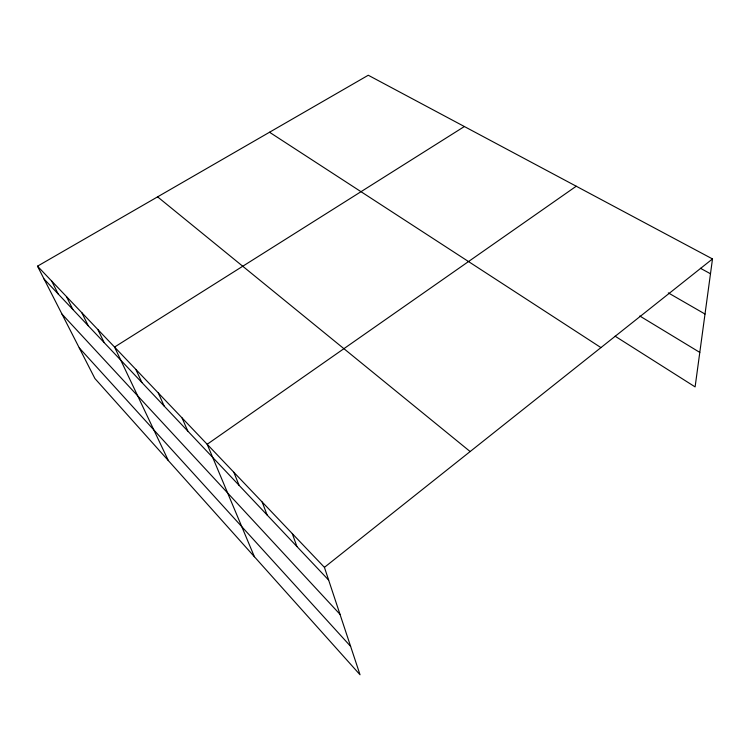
<?xml version="1.0" encoding="UTF-8"?>
<svg xmlns="http://www.w3.org/2000/svg" width="750" height="750" viewBox="0 0 750 750"><rect width="100%" height="100%" fill="white"/><g stroke="black" fill="none" stroke-linecap="round" stroke-linejoin="round"><path stroke-width="1.12" d="M37.5 266.175L324.431 567.356L360.028 674.756L94.912 378.534L37.5 266.175L368.269 75.244L712.5 258.938L695.109 386.897L615.103 336.188M324.431 567.356L712.5 258.938M576.244 186.225L207.178 444.281L254.409 556.744M464.372 126.525L114.562 347.062L168.356 460.594M700.425 268.275L710.484 273.759M668.306 292.894L705.009 314.044M639.788 316.003L699.797 352.406M269.522 132.244L600.938 347.597M157.594 196.856L470.147 451.547M44.053 279.009L328.65 580.097M62.006 314.128L339.994 614.316M79.256 347.887L350.616 646.359M51.684 281.062L58.191 293.962M66.441 296.559L72.891 309.516M81.816 312.694L88.2 325.706M97.847 329.522L104.147 342.581M135.844 369.403L141.919 382.538M158.306 392.981L164.222 406.134M182.044 417.9L187.781 431.053M233.841 472.266L239.1 485.353M262.153 501.984L267.122 514.997M292.294 533.625L296.916 546.516"/></g></svg>
